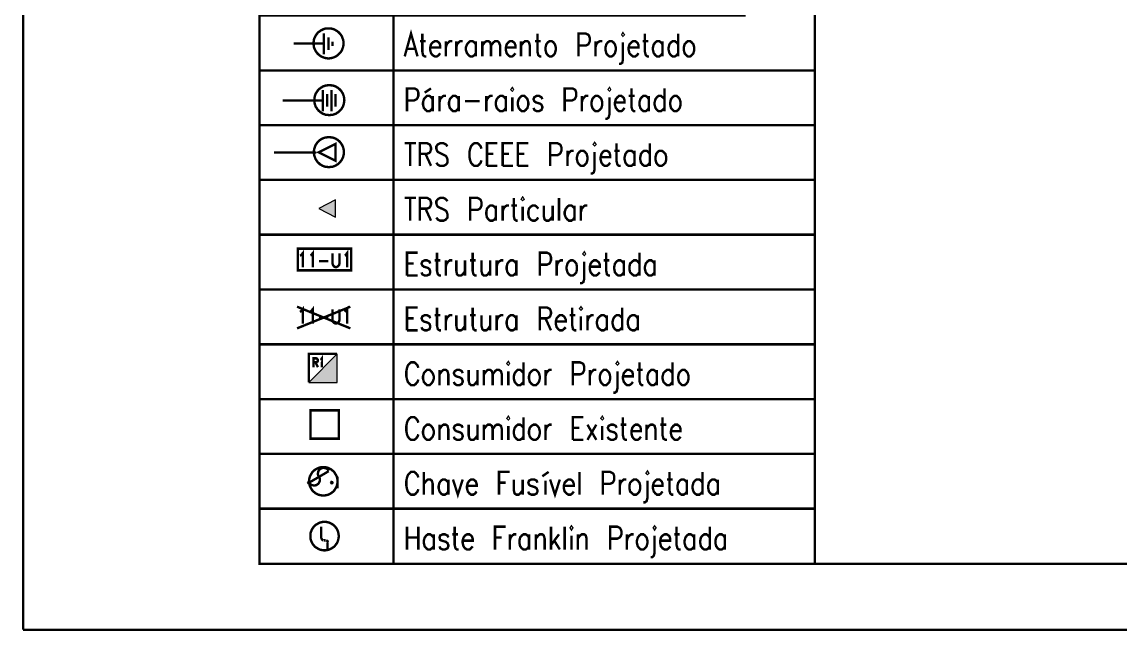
# Model space of a CAD drawing. Header units: millimetres. Extents: x 7 to 427, y 16 to 313.
# Drawn here: x 7.1 to 123.4, y 15.7 to 80.1 of the extents above; entities that cross this region are included whole.
import ezdxf

# ---------------------------------------------------------------- set-up
doc = ezdxf.new("R2010")
doc.units = ezdxf.units.MM
doc.layers.add('H', color=7, linetype='Continuous')
doc.layers.add('P', color=7, linetype='Continuous')

msp = doc.modelspace()

# ---------------------------------------------------------------- hatches: boundary and pattern name
at = {"layer": 'H', "linetype": 'Continuous'}
for points in [[(40.34, 59.478), (38.559, 60.413), (40.34, 61.295), (40.34, 59.478)], [(37.5, 41.998), (40.517, 44.997), (40.517, 41.998), (37.5, 41.998)], [(37.43, 31.291), (37.377, 31.362), (37.43, 31.503), (37.553, 31.362), (37.553, 31.238), (37.43, 31.291)], [(37.553, 31.362), (37.43, 31.503), (37.553, 31.538), (37.641, 31.503), (37.677, 31.362), (37.553, 31.362)], [(39.829, 31.291), (39.793, 31.362), (39.829, 31.503), (39.917, 31.362), (39.917, 31.238), (39.829, 31.291)], [(39.917, 31.362), (39.829, 31.503), (39.917, 31.538), (40.04, 31.503), (40.093, 31.362), (39.917, 31.362)], [(37.641, 31.291), (37.553, 31.238), (37.553, 31.362), (37.677, 31.362), (37.641, 31.291)], [(40.04, 31.291), (39.917, 31.238), (39.917, 31.362), (40.093, 31.362), (40.04, 31.291)]]:
    msp.add_hatch(color=256, dxfattribs=at).paths.add_polyline_path(points)

# ---------------------------------------------------------------- linework, layer by layer
at = {"layer": 'P', "const_width": 0.254}
for points in [[(7.267, 15.804), (7.267, 312.808)], [(32.297, 22.789), (32.297, 305.823)], [(91.087, 132.009), (91.087, 22.789)], [(46.478, 127.212), (46.478, 22.789)], [(91.087, 69.215), (32.297, 69.215), (32.297, 75.018), (91.087, 75.018), (32.297, 75.018), (32.297, 80.821), (83.767, 80.821)], [(41.187, 77.876), (41.187, 77.964), (41.169, 78.123), (41.134, 78.281), (41.081, 78.423), (41.028, 78.564), (40.958, 78.705), (40.869, 78.828), (40.763, 78.952), (40.658, 79.058), (40.552, 79.146), (40.411, 79.234), (40.287, 79.304), (40.146, 79.375), (39.987, 79.428), (39.829, 79.446), (39.67, 79.463), (39.599, 79.463), (39.511, 79.463), (39.352, 79.446), (39.194, 79.428), (39.053, 79.375), (38.911, 79.304), (38.77, 79.234), (38.647, 79.146), (38.523, 79.058), (38.418, 78.952), (38.329, 78.828), (38.241, 78.705), (38.171, 78.564), (38.1, 78.423), (38.047, 78.281), (38.029, 78.123), (38.012, 77.964), (38.012, 77.876), (38.012, 77.805), (38.029, 77.646), (38.047, 77.488), (38.1, 77.329), (38.171, 77.188), (38.241, 77.064), (38.329, 76.923), (38.418, 76.817), (38.523, 76.712), (38.647, 76.606), (38.77, 76.518), (38.911, 76.447), (39.053, 76.394), (39.194, 76.341), (39.352, 76.306), (39.511, 76.288), (39.599, 76.288), (39.67, 76.288), (39.829, 76.306), (39.987, 76.341), (40.146, 76.394), (40.287, 76.447), (40.411, 76.518), (40.552, 76.606), (40.658, 76.712), (40.763, 76.817), (40.869, 76.923), (40.958, 77.064), (41.028, 77.188), (41.081, 77.329), (41.134, 77.488), (41.169, 77.646), (41.187, 77.805), (41.187, 77.876)], [(39.105, 78.952), (39.105, 76.712)], [(47.66, 76.5), (48.331, 78.916), (49.018, 76.5)], [(70.697, 78.793), (70.767, 78.705), (70.855, 78.793), (70.767, 78.916), (70.697, 78.793)], [(35.895, 77.858), (39.105, 77.858)], [(39.582, 78.528), (39.582, 77.188)], [(40.005, 78.07), (40.005, 77.611)], [(49.265, 78.105), (49.865, 78.105)], [(49.53, 78.916), (49.53, 76.976), (49.601, 76.623), (49.777, 76.5), (49.953, 76.5)], [(50.359, 77.435), (51.417, 77.435), (51.417, 77.646), (51.347, 77.893), (51.259, 77.982), (51.082, 78.105), (50.835, 78.105), (50.624, 77.982), (50.447, 77.77), (50.359, 77.435), (50.359, 77.188), (50.447, 76.835), (50.624, 76.623), (50.835, 76.5), (51.082, 76.5), (51.259, 76.623), (51.417, 76.835)], [(52.017, 78.105), (52.017, 76.5)], [(52.017, 77.435), (52.105, 77.77), (52.282, 77.982), (52.44, 78.105), (52.705, 78.105)], [(53.128, 78.105), (53.128, 76.5)], [(53.128, 77.435), (53.199, 77.77), (53.375, 77.982), (53.534, 78.105), (53.799, 78.105)], [(55.192, 77.77), (55.033, 77.982), (54.857, 78.105), (54.592, 78.105), (54.434, 77.982), (54.257, 77.77), (54.134, 77.435), (54.134, 77.188), (54.257, 76.835), (54.434, 76.623), (54.592, 76.5), (54.857, 76.5), (55.033, 76.623), (55.192, 76.835)], [(55.192, 78.105), (55.192, 76.5)], [(55.88, 78.105), (55.88, 76.5)], [(55.88, 77.646), (56.127, 77.982), (56.303, 78.105), (56.55, 78.105), (56.709, 77.982), (56.797, 77.646), (56.797, 76.5)], [(56.797, 77.646), (57.062, 77.982), (57.221, 78.105), (57.485, 78.105), (57.644, 77.982), (57.767, 77.646), (57.767, 76.5)], [(58.367, 77.435), (59.39, 77.435), (59.39, 77.646), (59.302, 77.893), (59.214, 77.982), (59.055, 78.105), (58.79, 78.105), (58.632, 77.982), (58.455, 77.77), (58.367, 77.435), (58.367, 77.188), (58.455, 76.835), (58.632, 76.623), (58.79, 76.5), (59.055, 76.5), (59.214, 76.623), (59.39, 76.835)], [(59.972, 78.105), (59.972, 76.5)], [(59.972, 77.646), (60.237, 77.982), (60.396, 78.105), (60.66, 78.105), (60.819, 77.982), (60.907, 77.646), (60.907, 76.5)], [(61.454, 78.105), (62.054, 78.105)], [(61.718, 78.916), (61.718, 76.976), (61.807, 76.623), (61.965, 76.5), (62.142, 76.5)], [(62.988, 78.105), (62.812, 77.982), (62.653, 77.77), (62.565, 77.435), (62.565, 77.188), (62.653, 76.835), (62.812, 76.623), (62.988, 76.5), (63.235, 76.5), (63.412, 76.623), (63.571, 76.835), (63.659, 77.188), (63.659, 77.435), (63.571, 77.77), (63.412, 77.982), (63.235, 78.105), (62.988, 78.105)], [(66.075, 76.5), (66.075, 78.916), (66.834, 78.916), (67.098, 78.793), (67.169, 78.705), (67.257, 78.458), (67.257, 78.105), (67.169, 77.893), (67.098, 77.77), (66.834, 77.646), (66.075, 77.646)], [(67.857, 78.105), (67.857, 76.5)], [(67.857, 77.435), (67.945, 77.77), (68.104, 77.982), (68.315, 78.105), (68.58, 78.105)], [(69.338, 78.105), (69.162, 77.982), (69.003, 77.77), (68.915, 77.435), (68.915, 77.188), (69.003, 76.835), (69.162, 76.623), (69.338, 76.5), (69.585, 76.5), (69.762, 76.623), (69.921, 76.835), (70.009, 77.188), (70.009, 77.435), (69.921, 77.77), (69.762, 77.982), (69.585, 78.105), (69.338, 78.105)], [(70.767, 77.982), (70.767, 76.165), (70.697, 75.83), (70.52, 75.706), (70.344, 75.706)], [(71.367, 77.435), (72.425, 77.435), (72.425, 77.646), (72.337, 77.893), (72.249, 77.982), (72.09, 78.105), (71.826, 78.105), (71.667, 77.982), (71.455, 77.77), (71.367, 77.435), (71.367, 77.188), (71.455, 76.835), (71.667, 76.623), (71.826, 76.5), (72.09, 76.5), (72.249, 76.623), (72.425, 76.835)], [(72.849, 78.105), (73.448, 78.105)], [(73.096, 78.916), (73.096, 76.976), (73.184, 76.623), (73.36, 76.5), (73.519, 76.5)], [(74.965, 77.77), (74.789, 77.982), (74.63, 78.105), (74.366, 78.105), (74.207, 77.982), (74.03, 77.77), (73.942, 77.435), (73.942, 77.188), (74.03, 76.835), (74.207, 76.623), (74.366, 76.5), (74.63, 76.5), (74.789, 76.623), (74.965, 76.835)], [(74.965, 78.105), (74.965, 76.5)], [(76.623, 77.77), (76.447, 77.982), (76.271, 78.105), (76.024, 78.105), (75.847, 77.982), (75.688, 77.77), (75.6, 77.435), (75.6, 77.188), (75.688, 76.835), (75.847, 76.623), (76.024, 76.5), (76.271, 76.5), (76.447, 76.623), (76.623, 76.835)], [(76.623, 78.916), (76.623, 76.5)], [(77.629, 78.105), (77.47, 77.982), (77.294, 77.77), (77.205, 77.435), (77.205, 77.188), (77.294, 76.835), (77.47, 76.623), (77.629, 76.5), (77.893, 76.5), (78.052, 76.623), (78.228, 76.835), (78.317, 77.188), (78.317, 77.435), (78.228, 77.77), (78.052, 77.982), (77.893, 78.105), (77.629, 78.105)], [(47.907, 77.311), (48.754, 77.311)], [(41.275, 71.861), (41.257, 71.949), (41.24, 72.108), (41.222, 72.267), (41.169, 72.408), (41.116, 72.566), (41.028, 72.69), (40.958, 72.813), (40.852, 72.937), (40.746, 73.043), (40.622, 73.148), (40.499, 73.219), (40.375, 73.307), (40.217, 73.36), (40.076, 73.413), (39.917, 73.431), (39.758, 73.448), (39.688, 73.448), (39.599, 73.448), (39.441, 73.431), (39.282, 73.413), (39.141, 73.36), (38.982, 73.307), (38.858, 73.219), (38.735, 73.148), (38.612, 73.043), (38.506, 72.937), (38.4, 72.813), (38.329, 72.69), (38.241, 72.566), (38.188, 72.408), (38.135, 72.267), (38.118, 72.108), (38.1, 71.949), (38.1, 71.861), (38.1, 71.79), (38.118, 71.632), (38.135, 71.473), (38.188, 71.332), (38.241, 71.173), (38.329, 71.049), (38.4, 70.926), (38.506, 70.803), (38.612, 70.697), (38.735, 70.591), (38.858, 70.52), (38.982, 70.432), (39.141, 70.379), (39.282, 70.326), (39.441, 70.309), (39.599, 70.291), (39.688, 70.273), (39.758, 70.291), (39.917, 70.309), (40.076, 70.326), (40.217, 70.379), (40.375, 70.432), (40.499, 70.52), (40.622, 70.591), (40.746, 70.697), (40.852, 70.803), (40.958, 70.926), (41.028, 71.049), (41.116, 71.173), (41.169, 71.332), (41.222, 71.473), (41.24, 71.632), (41.257, 71.79), (41.275, 71.861)], [(58.967, 72.99), (59.055, 72.902), (59.126, 72.99), (59.055, 73.113), (58.967, 72.99)], [(69.25, 72.99), (69.338, 72.902), (69.409, 72.99), (69.338, 73.113), (69.25, 72.99)], [(38.982, 70.697), (38.982, 72.954)], [(39.441, 71.173), (39.441, 72.531)], [(39.917, 70.697), (39.917, 72.954)], [(40.34, 71.173), (40.34, 72.531)], [(47.907, 70.697), (47.907, 73.113), (48.683, 73.113), (48.93, 72.99), (49.018, 72.902), (49.107, 72.655), (49.107, 72.319), (49.018, 72.108), (48.93, 71.967), (48.683, 71.843), (47.907, 71.843)], [(50.624, 71.967), (50.447, 72.178), (50.288, 72.319), (50.024, 72.319), (49.865, 72.178), (49.689, 71.967), (49.601, 71.632), (49.601, 71.385), (49.689, 71.049), (49.865, 70.838), (50.024, 70.697), (50.288, 70.697), (50.447, 70.838), (50.624, 71.049)], [(49.777, 72.655), (50.447, 73.113)], [(50.624, 72.319), (50.624, 70.697)], [(51.347, 72.319), (51.347, 70.697)], [(51.347, 71.632), (51.417, 71.967), (51.594, 72.178), (51.77, 72.319), (52.017, 72.319)], [(53.375, 71.967), (53.199, 72.178), (53.04, 72.319), (52.776, 72.319), (52.617, 72.178), (52.44, 71.967), (52.352, 71.632), (52.352, 71.385), (52.44, 71.049), (52.617, 70.838), (52.776, 70.697), (53.04, 70.697), (53.199, 70.838), (53.375, 71.049)], [(53.375, 72.319), (53.375, 70.697)], [(56.303, 72.319), (56.303, 70.697)], [(56.303, 71.632), (56.374, 71.967), (56.55, 72.178), (56.709, 72.319), (56.974, 72.319)], [(58.367, 71.967), (58.208, 72.178), (58.032, 72.319), (57.767, 72.319), (57.573, 72.178), (57.397, 71.967), (57.309, 71.632), (57.309, 71.385), (57.397, 71.049), (57.573, 70.838), (57.767, 70.697), (58.032, 70.697), (58.208, 70.838), (58.367, 71.049)], [(58.367, 72.319), (58.367, 70.697)], [(59.055, 72.178), (59.055, 70.697)], [(60.06, 72.319), (59.884, 72.178), (59.725, 71.967), (59.637, 71.632), (59.637, 71.385), (59.725, 71.049), (59.884, 70.838), (60.06, 70.697), (60.325, 70.697), (60.484, 70.838), (60.66, 71.049), (60.748, 71.385), (60.748, 71.632), (60.66, 71.967), (60.484, 72.178), (60.325, 72.319), (60.06, 72.319)], [(62.23, 71.967), (62.142, 72.178), (61.877, 72.319), (61.63, 72.319), (61.383, 72.178), (61.295, 71.967), (61.383, 71.755), (61.542, 71.632), (61.965, 71.508), (62.142, 71.385), (62.23, 71.173), (62.23, 71.049), (62.142, 70.838), (61.877, 70.697), (61.63, 70.697), (61.383, 70.838), (61.295, 71.049)], [(64.594, 70.697), (64.594, 73.113), (65.405, 73.113), (65.652, 72.99), (65.74, 72.902), (65.828, 72.655), (65.828, 72.319), (65.74, 72.108), (65.652, 71.967), (65.405, 71.843), (64.594, 71.843)], [(66.41, 72.319), (66.41, 70.697)], [(66.41, 71.632), (66.499, 71.967), (66.675, 72.178), (66.834, 72.319), (67.098, 72.319)], [(67.857, 72.319), (67.68, 72.178), (67.522, 71.967), (67.433, 71.632), (67.433, 71.385), (67.522, 71.049), (67.68, 70.838), (67.857, 70.697), (68.104, 70.697), (68.315, 70.838), (68.492, 71.049), (68.58, 71.385), (68.58, 71.632), (68.492, 71.967), (68.315, 72.178), (68.104, 72.319), (67.857, 72.319)], [(69.338, 72.178), (69.338, 70.362), (69.25, 70.026), (69.074, 69.903), (68.915, 69.903)], [(69.921, 71.632), (70.944, 71.632), (70.944, 71.843), (70.855, 72.108), (70.767, 72.178), (70.608, 72.319), (70.344, 72.319), (70.185, 72.178), (70.009, 71.967), (69.921, 71.632), (69.921, 71.385), (70.009, 71.049), (70.185, 70.838), (70.344, 70.697), (70.608, 70.697), (70.767, 70.838), (70.944, 71.049)], [(71.367, 72.319), (72.002, 72.319)], [(71.667, 73.113), (71.667, 71.173), (71.755, 70.838), (71.914, 70.697), (72.09, 70.697)], [(73.519, 71.967), (73.36, 72.178), (73.184, 72.319), (72.937, 72.319), (72.76, 72.178), (72.602, 71.967), (72.513, 71.632), (72.513, 71.385), (72.602, 71.049), (72.76, 70.838), (72.937, 70.697), (73.184, 70.697), (73.36, 70.838), (73.519, 71.049)], [(73.519, 72.319), (73.519, 70.697)], [(75.177, 71.967), (74.965, 72.178), (74.789, 72.319), (74.542, 72.319), (74.366, 72.178), (74.207, 71.967), (74.119, 71.632), (74.119, 71.385), (74.207, 71.049), (74.366, 70.838), (74.542, 70.697), (74.789, 70.697), (74.965, 70.838), (75.177, 71.049)], [(75.177, 73.113), (75.177, 70.697)], [(76.2, 72.319), (76.024, 72.178), (75.847, 71.967), (75.777, 71.632), (75.777, 71.385), (75.847, 71.049), (76.024, 70.838), (76.2, 70.697), (76.447, 70.697), (76.623, 70.838), (76.782, 71.049), (76.87, 71.385), (76.87, 71.632), (76.782, 71.967), (76.623, 72.178), (76.447, 72.319), (76.2, 72.319)], [(34.749, 71.843), (38.982, 71.843)], [(54.046, 71.755), (55.615, 71.755)], [(91.087, 57.626), (32.297, 57.626), (32.297, 63.429), (91.087, 63.429), (32.297, 63.429), (32.297, 69.215), (83.767, 69.215)], [(41.222, 66.358), (41.222, 66.446), (41.204, 66.604), (41.169, 66.763), (41.134, 66.904), (41.063, 67.063), (40.993, 67.187), (40.905, 67.31), (40.816, 67.433), (40.711, 67.539), (40.587, 67.645), (40.464, 67.716), (40.323, 67.804), (40.181, 67.857), (40.04, 67.91), (39.882, 67.927), (39.723, 67.945), (39.635, 67.945), (39.546, 67.945), (39.388, 67.927), (39.247, 67.91), (39.088, 67.857), (38.947, 67.804), (38.806, 67.716), (38.682, 67.645), (38.576, 67.539), (38.453, 67.433), (38.365, 67.31), (38.276, 67.187), (38.206, 67.063), (38.153, 66.904), (38.1, 66.763), (38.065, 66.604), (38.047, 66.446), (38.047, 66.358), (38.047, 66.287), (38.065, 66.128), (38.1, 65.969), (38.153, 65.828), (38.206, 65.67), (38.276, 65.546), (38.365, 65.423), (38.453, 65.299), (38.576, 65.193), (38.682, 65.088), (38.806, 65.017), (38.947, 64.929), (39.088, 64.876), (39.247, 64.823), (39.388, 64.805), (39.546, 64.788), (39.635, 64.77), (39.723, 64.788), (39.882, 64.805), (40.04, 64.823), (40.181, 64.876), (40.323, 64.929), (40.464, 65.017), (40.587, 65.088), (40.711, 65.193), (40.816, 65.299), (40.905, 65.423), (40.993, 65.546), (41.063, 65.67), (41.134, 65.828), (41.169, 65.969), (41.204, 66.128), (41.222, 66.287), (41.222, 66.358)], [(38.559, 66.34), (40.34, 67.239), (40.34, 65.458), (38.559, 66.34)], [(47.66, 67.31), (48.842, 67.31)], [(48.242, 67.31), (48.242, 64.911)], [(49.265, 64.911), (49.265, 67.31), (50.024, 67.31), (50.288, 67.187), (50.359, 67.098), (50.447, 66.851), (50.447, 66.64), (50.359, 66.393), (50.288, 66.305), (50.024, 66.181), (49.265, 66.181)], [(52.193, 66.975), (52.017, 67.187), (51.77, 67.31), (51.417, 67.31), (51.17, 67.187), (51.012, 66.975), (51.012, 66.728), (51.082, 66.516), (51.17, 66.393), (51.347, 66.305), (51.858, 66.04), (52.017, 65.969), (52.105, 65.828), (52.193, 65.581), (52.193, 65.246), (52.017, 65.035), (51.77, 64.911), (51.417, 64.911), (51.17, 65.035), (51.012, 65.246)], [(55.792, 66.728), (55.704, 66.975), (55.527, 67.187), (55.368, 67.31), (55.033, 67.31), (54.857, 67.187), (54.681, 66.975), (54.592, 66.728), (54.522, 66.393), (54.522, 65.828), (54.592, 65.493), (54.681, 65.246), (54.857, 65.035), (55.033, 64.911), (55.368, 64.911), (55.527, 65.035), (55.704, 65.246), (55.792, 65.493)], [(56.374, 64.911), (56.374, 67.31), (57.485, 67.31)], [(58.032, 64.911), (58.032, 67.31), (59.126, 67.31)], [(59.637, 64.911), (59.637, 67.31), (60.748, 67.31)], [(63.059, 64.911), (63.059, 67.31), (63.835, 67.31), (64.082, 67.187), (64.17, 67.098), (64.258, 66.851), (64.258, 66.516), (64.17, 66.305), (64.082, 66.181), (63.835, 66.04), (63.059, 66.04)], [(67.68, 67.187), (67.769, 67.098), (67.857, 67.187), (67.769, 67.31), (67.68, 67.187)], [(70.097, 67.31), (70.097, 65.37), (70.185, 65.035), (70.344, 64.911), (70.52, 64.911)], [(73.607, 67.31), (73.607, 64.911)], [(33.814, 66.34), (38.312, 66.34)], [(49.865, 66.181), (50.447, 64.911)], [(56.374, 66.181), (57.062, 66.181)], [(58.032, 66.181), (58.702, 66.181)], [(59.637, 66.181), (60.325, 66.181)], [(64.893, 66.516), (64.893, 64.911)], [(64.893, 65.828), (64.982, 66.181), (65.14, 66.393), (65.317, 66.516), (65.564, 66.516)], [(66.322, 66.516), (66.163, 66.393), (65.987, 66.181), (65.899, 65.828), (65.899, 65.581), (65.987, 65.246), (66.163, 65.035), (66.322, 64.911), (66.587, 64.911), (66.746, 65.035), (66.922, 65.246), (67.01, 65.581), (67.01, 65.828), (66.922, 66.181), (66.746, 66.393), (66.587, 66.516), (66.322, 66.516)], [(67.769, 66.393), (67.769, 64.558), (67.68, 64.223), (67.522, 64.1), (67.345, 64.1)], [(68.404, 65.828), (69.409, 65.828), (69.409, 66.04), (69.338, 66.305), (69.25, 66.393), (69.074, 66.516), (68.827, 66.516), (68.651, 66.393), (68.492, 66.181), (68.404, 65.828), (68.404, 65.581), (68.492, 65.246), (68.651, 65.035), (68.827, 64.911), (69.074, 64.911), (69.25, 65.035), (69.409, 65.246)], [(69.85, 66.516), (70.432, 66.516)], [(72.002, 66.181), (71.826, 66.393), (71.667, 66.516), (71.367, 66.516), (71.191, 66.393), (71.032, 66.181), (70.944, 65.828), (70.944, 65.581), (71.032, 65.246), (71.191, 65.035), (71.367, 64.911), (71.667, 64.911), (71.826, 65.035), (72.002, 65.246)], [(72.002, 66.516), (72.002, 64.911)], [(73.607, 66.181), (73.448, 66.393), (73.272, 66.516), (73.025, 66.516), (72.849, 66.393), (72.672, 66.181), (72.602, 65.828), (72.602, 65.581), (72.672, 65.246), (72.849, 65.035), (73.025, 64.911), (73.272, 64.911), (73.448, 65.035), (73.607, 65.246)], [(74.63, 66.516), (74.454, 66.393), (74.295, 66.181), (74.207, 65.828), (74.207, 65.581), (74.295, 65.246), (74.454, 65.035), (74.63, 64.911), (74.877, 64.911), (75.053, 65.035), (75.265, 65.246), (75.353, 65.581), (75.353, 65.828), (75.265, 66.181), (75.053, 66.393), (74.877, 66.516), (74.63, 66.516)], [(56.374, 64.911), (57.485, 64.911)], [(58.032, 64.911), (59.126, 64.911)], [(59.637, 64.911), (60.748, 64.911)], [(47.66, 61.524), (48.842, 61.524)], [(48.242, 61.524), (48.242, 59.108)], [(49.265, 59.108), (49.265, 61.524), (50.024, 61.524), (50.288, 61.383), (50.359, 61.313), (50.447, 61.048), (50.447, 60.837), (50.359, 60.59), (50.288, 60.501), (50.024, 60.378), (49.265, 60.378)], [(52.193, 61.172), (52.017, 61.383), (51.77, 61.524), (51.417, 61.524), (51.17, 61.383), (51.012, 61.172), (51.012, 60.925), (51.082, 60.713), (51.17, 60.59), (51.347, 60.501), (51.858, 60.254), (52.017, 60.166), (52.105, 60.043), (52.193, 59.778), (52.193, 59.443), (52.017, 59.231), (51.77, 59.108), (51.417, 59.108), (51.17, 59.231), (51.012, 59.443)], [(54.592, 59.108), (54.592, 61.524), (55.368, 61.524), (55.615, 61.383), (55.704, 61.313), (55.792, 61.048), (55.792, 60.713), (55.704, 60.501), (55.615, 60.378), (55.368, 60.254), (54.592, 60.254)], [(59.214, 61.524), (59.214, 59.567), (59.302, 59.231), (59.478, 59.108), (59.637, 59.108)], [(60.06, 61.383), (60.149, 61.313), (60.237, 61.383), (60.149, 61.524), (60.06, 61.383)], [(63.994, 61.524), (63.994, 59.108)], [(49.865, 60.378), (50.447, 59.108)], [(57.309, 60.378), (57.15, 60.59), (56.974, 60.713), (56.709, 60.713), (56.55, 60.59), (56.374, 60.378), (56.303, 60.043), (56.303, 59.778), (56.374, 59.443), (56.55, 59.231), (56.709, 59.108), (56.974, 59.108), (57.15, 59.231), (57.309, 59.443)], [(57.309, 60.713), (57.309, 59.108)], [(58.032, 60.713), (58.032, 59.108)], [(58.032, 60.043), (58.12, 60.378), (58.279, 60.59), (58.455, 60.713), (58.702, 60.713)], [(58.967, 60.713), (59.549, 60.713)], [(60.149, 60.59), (60.149, 59.108)], [(61.807, 60.378), (61.63, 60.59), (61.454, 60.713), (61.207, 60.713), (60.995, 60.59), (60.819, 60.378), (60.748, 60.043), (60.748, 59.778), (60.819, 59.443), (60.995, 59.231), (61.207, 59.108), (61.454, 59.108), (61.63, 59.231), (61.807, 59.443)], [(62.389, 60.713), (62.389, 59.567), (62.477, 59.231), (62.653, 59.108), (62.9, 59.108), (63.059, 59.231), (63.324, 59.567)], [(63.324, 60.713), (63.324, 59.108)], [(65.652, 60.378), (65.476, 60.59), (65.317, 60.713), (65.052, 60.713), (64.893, 60.59), (64.717, 60.378), (64.594, 60.043), (64.594, 59.778), (64.717, 59.443), (64.893, 59.231), (65.052, 59.108), (65.317, 59.108), (65.476, 59.231), (65.652, 59.443)], [(65.652, 60.713), (65.652, 59.108)], [(66.322, 60.713), (66.322, 59.108)], [(66.322, 60.043), (66.41, 60.378), (66.587, 60.59), (66.746, 60.713), (67.01, 60.713)], [(91.087, 46.02), (32.297, 46.02), (32.297, 51.823), (91.087, 51.823), (32.297, 51.823), (32.297, 57.626), (83.767, 57.626)], [(36.354, 56.145), (41.981, 56.145), (41.981, 53.852), (36.354, 53.852), (36.354, 56.145)], [(36.565, 55.421), (36.689, 55.457), (36.865, 55.668), (36.865, 54.187)], [(37.677, 55.421), (37.747, 55.457), (37.924, 55.668), (37.924, 54.187)], [(41.31, 55.421), (41.398, 55.457), (41.557, 55.668), (41.557, 54.187)], [(47.907, 53.305), (47.907, 55.721), (49.018, 55.721)], [(51.082, 55.721), (51.082, 53.763), (51.17, 53.428), (51.347, 53.305), (51.506, 53.305)], [(54.857, 55.721), (54.857, 53.763), (54.945, 53.428), (55.104, 53.305), (55.28, 53.305)], [(61.965, 53.305), (61.965, 55.721), (62.724, 55.721), (62.988, 55.598), (63.059, 55.51), (63.147, 55.245), (63.147, 54.91), (63.059, 54.698), (62.988, 54.575), (62.724, 54.451), (61.965, 54.451)], [(66.587, 55.598), (66.675, 55.51), (66.746, 55.598), (66.675, 55.721), (66.587, 55.598)], [(69.003, 55.721), (69.003, 53.763), (69.074, 53.428), (69.25, 53.305), (69.409, 53.305)], [(72.513, 55.721), (72.513, 53.305)], [(38.594, 54.822), (39.582, 54.822)], [(40.005, 55.668), (40.005, 54.61), (40.076, 54.398), (40.164, 54.275), (40.34, 54.187), (40.428, 54.187), (40.587, 54.275), (40.711, 54.398), (40.763, 54.61), (40.763, 55.668)], [(47.907, 54.575), (48.595, 54.575)], [(50.359, 54.575), (50.288, 54.786), (50.024, 54.91), (49.777, 54.91), (49.53, 54.786), (49.442, 54.575), (49.53, 54.363), (49.689, 54.24), (50.112, 54.116), (50.288, 53.975), (50.359, 53.763), (50.359, 53.64), (50.288, 53.428), (50.024, 53.305), (49.777, 53.305), (49.53, 53.428), (49.442, 53.64)], [(50.835, 54.91), (51.417, 54.91)], [(52.017, 54.91), (52.017, 53.305)], [(52.017, 54.24), (52.105, 54.575), (52.282, 54.786), (52.44, 54.91), (52.705, 54.91)], [(53.128, 54.91), (53.128, 53.763), (53.199, 53.428), (53.375, 53.305), (53.622, 53.305), (53.799, 53.428), (54.046, 53.763)], [(54.046, 54.91), (54.046, 53.305)], [(54.592, 54.91), (55.192, 54.91)], [(55.792, 54.91), (55.792, 53.763), (55.88, 53.428), (56.039, 53.305), (56.303, 53.305), (56.462, 53.428), (56.709, 53.763)], [(56.709, 54.91), (56.709, 53.305)], [(57.397, 54.91), (57.397, 53.305)], [(57.397, 54.24), (57.485, 54.575), (57.644, 54.786), (57.856, 54.91), (58.12, 54.91)], [(59.478, 54.575), (59.302, 54.786), (59.126, 54.91), (58.879, 54.91), (58.702, 54.786), (58.543, 54.575), (58.455, 54.24), (58.455, 53.975), (58.543, 53.64), (58.702, 53.428), (58.879, 53.305), (59.126, 53.305), (59.302, 53.428), (59.478, 53.64)], [(59.478, 54.91), (59.478, 53.305)], [(63.747, 54.91), (63.747, 53.305)], [(63.747, 54.24), (63.835, 54.575), (63.994, 54.786), (64.17, 54.91), (64.417, 54.91)], [(65.229, 54.91), (65.052, 54.786), (64.893, 54.575), (64.805, 54.24), (64.805, 53.975), (64.893, 53.64), (65.052, 53.428), (65.229, 53.305), (65.476, 53.305), (65.652, 53.428), (65.828, 53.64), (65.899, 53.975), (65.899, 54.24), (65.828, 54.575), (65.652, 54.786), (65.476, 54.91), (65.229, 54.91)], [(66.675, 54.786), (66.675, 52.97), (66.587, 52.634), (66.41, 52.493), (66.234, 52.493)], [(67.257, 54.24), (68.315, 54.24), (68.315, 54.451), (68.227, 54.698), (68.104, 54.786), (67.945, 54.91), (67.68, 54.91), (67.522, 54.786), (67.345, 54.575), (67.257, 54.24), (67.257, 53.975), (67.345, 53.64), (67.522, 53.428), (67.68, 53.305), (67.945, 53.305), (68.104, 53.428), (68.315, 53.64)], [(68.739, 54.91), (69.338, 54.91)], [(70.855, 54.575), (70.697, 54.786), (70.52, 54.91), (70.273, 54.91), (70.097, 54.786), (69.921, 54.575), (69.85, 54.24), (69.85, 53.975), (69.921, 53.64), (70.097, 53.428), (70.273, 53.305), (70.52, 53.305), (70.697, 53.428), (70.855, 53.64)], [(70.855, 54.91), (70.855, 53.305)], [(72.513, 54.575), (72.337, 54.786), (72.178, 54.91), (71.914, 54.91), (71.755, 54.786), (71.526, 54.575), (71.455, 54.24), (71.455, 53.975), (71.526, 53.64), (71.755, 53.428), (71.914, 53.305), (72.178, 53.305), (72.337, 53.428), (72.513, 53.64)], [(74.119, 54.575), (73.942, 54.786), (73.783, 54.91), (73.519, 54.91), (73.36, 54.786), (73.184, 54.575), (73.096, 54.24), (73.096, 53.975), (73.184, 53.64), (73.36, 53.428), (73.519, 53.305), (73.783, 53.305), (73.942, 53.428), (74.119, 53.64)], [(74.119, 54.91), (74.119, 53.305)], [(47.907, 53.305), (49.018, 53.305)], [(41.91, 50.006), (36.266, 47.713)], [(36.266, 50.006), (41.91, 47.713)], [(36.565, 49.459), (36.689, 49.53), (36.865, 49.742), (36.865, 48.225)], [(37.677, 49.459), (37.747, 49.53), (37.924, 49.742), (37.924, 48.225)], [(41.31, 49.459), (41.398, 49.53), (41.557, 49.742), (41.557, 48.225)], [(47.907, 47.502), (47.907, 49.918), (49.018, 49.918)], [(51.082, 49.918), (51.082, 47.978), (51.17, 47.625), (51.347, 47.502), (51.506, 47.502)], [(54.857, 49.918), (54.857, 47.978), (54.945, 47.625), (55.104, 47.502), (55.28, 47.502)], [(61.965, 47.502), (61.965, 49.918), (62.724, 49.918), (62.988, 49.795), (63.059, 49.706), (63.147, 49.459), (63.147, 49.248), (63.059, 48.983), (62.988, 48.895), (62.724, 48.772), (61.965, 48.772)], [(65.405, 49.918), (65.405, 47.978), (65.476, 47.625), (65.652, 47.502), (65.828, 47.502)], [(66.234, 49.795), (66.322, 49.706), (66.41, 49.795), (66.322, 49.918), (66.234, 49.795)], [(70.697, 49.918), (70.697, 47.502)], [(38.594, 48.86), (39.582, 48.86)], [(40.005, 49.742), (40.005, 48.648), (40.04, 48.436), (40.164, 48.313), (40.34, 48.225), (40.428, 48.225), (40.587, 48.313), (40.711, 48.436), (40.763, 48.648), (40.763, 49.742)], [(47.907, 48.772), (48.595, 48.772)], [(50.359, 48.772), (50.288, 48.983), (50.024, 49.107), (49.777, 49.107), (49.53, 48.983), (49.442, 48.772), (49.53, 48.56), (49.689, 48.436), (50.112, 48.313), (50.288, 48.189), (50.359, 47.978), (50.359, 47.837), (50.288, 47.625), (50.024, 47.502), (49.777, 47.502), (49.53, 47.625), (49.442, 47.837)], [(50.835, 49.107), (51.417, 49.107)], [(52.017, 49.107), (52.017, 47.502)], [(52.017, 48.436), (52.105, 48.772), (52.282, 48.983), (52.44, 49.107), (52.705, 49.107)], [(53.128, 49.107), (53.128, 47.978), (53.199, 47.625), (53.375, 47.502), (53.622, 47.502), (53.799, 47.625), (54.046, 47.978)], [(54.046, 49.107), (54.046, 47.502)], [(54.592, 49.107), (55.192, 49.107)], [(55.792, 49.107), (55.792, 47.978), (55.88, 47.625), (56.039, 47.502), (56.303, 47.502), (56.462, 47.625), (56.709, 47.978)], [(56.709, 49.107), (56.709, 47.502)], [(57.397, 49.107), (57.397, 47.502)], [(57.397, 48.436), (57.485, 48.772), (57.644, 48.983), (57.856, 49.107), (58.12, 49.107)], [(59.478, 48.772), (59.302, 48.983), (59.126, 49.107), (58.879, 49.107), (58.702, 48.983), (58.543, 48.772), (58.455, 48.436), (58.455, 48.189), (58.543, 47.837), (58.702, 47.625), (58.879, 47.502), (59.126, 47.502), (59.302, 47.625), (59.478, 47.837)], [(59.478, 49.107), (59.478, 47.502)], [(62.565, 48.772), (63.147, 47.502)], [(63.659, 48.436), (64.717, 48.436), (64.717, 48.648), (64.594, 48.895), (64.505, 48.983), (64.347, 49.107), (64.082, 49.107), (63.923, 48.983), (63.747, 48.772), (63.659, 48.436), (63.659, 48.189), (63.747, 47.837), (63.923, 47.625), (64.082, 47.502), (64.347, 47.502), (64.505, 47.625), (64.717, 47.837)], [(65.14, 49.107), (65.74, 49.107)], [(66.322, 48.983), (66.322, 47.502)], [(67.01, 49.107), (67.01, 47.502)], [(67.01, 48.436), (67.098, 48.772), (67.257, 48.983), (67.433, 49.107), (67.68, 49.107)], [(69.074, 48.772), (68.915, 48.983), (68.739, 49.107), (68.492, 49.107), (68.315, 48.983), (68.104, 48.772), (68.016, 48.436), (68.016, 48.189), (68.104, 47.837), (68.315, 47.625), (68.492, 47.502), (68.739, 47.502), (68.915, 47.625), (69.074, 47.837)], [(69.074, 49.107), (69.074, 47.502)], [(70.697, 48.772), (70.52, 48.983), (70.344, 49.107), (70.097, 49.107), (69.921, 48.983), (69.762, 48.772), (69.674, 48.436), (69.674, 48.189), (69.762, 47.837), (69.921, 47.625), (70.097, 47.502), (70.344, 47.502), (70.52, 47.625), (70.697, 47.837)], [(72.337, 48.772), (72.178, 48.983), (72.002, 49.107), (71.755, 49.107), (71.526, 48.983), (71.367, 48.772), (71.279, 48.436), (71.279, 48.189), (71.367, 47.837), (71.526, 47.625), (71.755, 47.502), (72.002, 47.502), (72.178, 47.625), (72.337, 47.837)], [(72.337, 49.107), (72.337, 47.502)], [(47.907, 47.502), (49.018, 47.502)], [(91.087, 40.217), (32.297, 40.217), (32.297, 46.02), (83.767, 46.02)], [(37.5, 41.998), (37.5, 45.014), (40.499, 45.014)], [(38.012, 43.603), (38.012, 44.538), (38.312, 44.538), (38.382, 44.503), (38.47, 44.379), (38.47, 44.291), (38.435, 44.203), (38.312, 44.115), (38.012, 44.115)], [(38.223, 44.115), (38.47, 43.603)], [(38.735, 44.379), (38.806, 44.415), (38.894, 44.538), (38.894, 43.603)], [(49.107, 43.533), (49.018, 43.78), (48.842, 43.991), (48.683, 44.115), (48.331, 44.115), (48.172, 43.991), (47.995, 43.78), (47.907, 43.533), (47.837, 43.18), (47.837, 42.633), (47.907, 42.298), (47.995, 42.051), (48.172, 41.839), (48.331, 41.698), (48.683, 41.698), (48.842, 41.839), (49.018, 42.051), (49.107, 42.298)], [(58.543, 43.991), (58.632, 43.903), (58.702, 43.991), (58.632, 44.115), (58.543, 43.991)], [(60.237, 44.115), (60.237, 41.698)], [(65.476, 41.698), (65.476, 44.115), (66.234, 44.115), (66.499, 43.991), (66.587, 43.903), (66.675, 43.656), (66.675, 43.321), (66.587, 43.109), (66.499, 42.968), (66.234, 42.845), (65.476, 42.845)], [(70.097, 43.991), (70.185, 43.903), (70.273, 43.991), (70.185, 44.115), (70.097, 43.991)], [(72.513, 44.115), (72.513, 42.175), (72.602, 41.839), (72.76, 41.698), (72.937, 41.698)], [(76.024, 44.115), (76.024, 41.698)], [(50.024, 43.321), (49.865, 43.18), (49.689, 42.968), (49.601, 42.633), (49.601, 42.386), (49.689, 42.051), (49.865, 41.839), (50.024, 41.698), (50.288, 41.698), (50.447, 41.839), (50.624, 42.051), (50.747, 42.386), (50.747, 42.633), (50.624, 42.968), (50.447, 43.18), (50.288, 43.321), (50.024, 43.321)], [(51.347, 43.321), (51.347, 41.698)], [(51.347, 42.845), (51.594, 43.18), (51.77, 43.321), (52.017, 43.321), (52.193, 43.18), (52.282, 42.845), (52.282, 41.698)], [(53.799, 42.968), (53.71, 43.18), (53.463, 43.321), (53.199, 43.321), (52.952, 43.18), (52.864, 42.968), (52.952, 42.757), (53.128, 42.633), (53.534, 42.51), (53.71, 42.386), (53.799, 42.175), (53.799, 42.051), (53.71, 41.839), (53.463, 41.698), (53.199, 41.698), (52.952, 41.839), (52.864, 42.051)], [(54.434, 43.321), (54.434, 42.175), (54.522, 41.839), (54.681, 41.698), (54.945, 41.698), (55.104, 41.839), (55.368, 42.175)], [(55.368, 43.321), (55.368, 41.698)], [(56.039, 43.321), (56.039, 41.698)], [(56.039, 42.845), (56.303, 43.18), (56.462, 43.321), (56.709, 43.321), (56.885, 43.18), (56.974, 42.845), (56.974, 41.698)], [(56.974, 42.845), (57.221, 43.18), (57.397, 43.321), (57.644, 43.321), (57.856, 43.18), (57.944, 42.845), (57.944, 41.698)], [(58.632, 43.18), (58.632, 41.698)], [(60.237, 42.968), (60.06, 43.18), (59.884, 43.321), (59.637, 43.321), (59.478, 43.18), (59.302, 42.968), (59.214, 42.633), (59.214, 42.386), (59.302, 42.051), (59.478, 41.839), (59.637, 41.698), (59.884, 41.698), (60.06, 41.839), (60.237, 42.051)], [(61.295, 43.321), (61.083, 43.18), (60.907, 42.968), (60.819, 42.633), (60.819, 42.386), (60.907, 42.051), (61.083, 41.839), (61.295, 41.698), (61.542, 41.698), (61.718, 41.839), (61.877, 42.051), (61.965, 42.386), (61.965, 42.633), (61.877, 42.968), (61.718, 43.18), (61.542, 43.321), (61.295, 43.321)], [(62.565, 43.321), (62.565, 41.698)], [(62.565, 42.633), (62.653, 42.968), (62.812, 43.18), (62.988, 43.321), (63.235, 43.321)], [(67.257, 43.321), (67.257, 41.698)], [(67.257, 42.633), (67.345, 42.968), (67.522, 43.18), (67.68, 43.321), (67.945, 43.321)], [(68.739, 43.321), (68.58, 43.18), (68.404, 42.968), (68.315, 42.633), (68.315, 42.386), (68.404, 42.051), (68.58, 41.839), (68.739, 41.698), (69.003, 41.698), (69.162, 41.839), (69.338, 42.051), (69.409, 42.386), (69.409, 42.633), (69.338, 42.968), (69.162, 43.18), (69.003, 43.321), (68.739, 43.321)], [(70.185, 43.18), (70.185, 41.363), (70.097, 41.028), (69.921, 40.905), (69.762, 40.905)], [(70.767, 42.633), (71.826, 42.633), (71.826, 42.845), (71.755, 43.109), (71.667, 43.18), (71.455, 43.321), (71.191, 43.321), (71.032, 43.18), (70.855, 42.968), (70.767, 42.633), (70.767, 42.386), (70.855, 42.051), (71.032, 41.839), (71.191, 41.698), (71.455, 41.698), (71.667, 41.839), (71.826, 42.051)], [(72.249, 43.321), (72.849, 43.321)], [(74.366, 42.968), (74.207, 43.18), (74.03, 43.321), (73.783, 43.321), (73.607, 43.18), (73.448, 42.968), (73.36, 42.633), (73.36, 42.386), (73.448, 42.051), (73.607, 41.839), (73.783, 41.698), (74.03, 41.698), (74.207, 41.839), (74.366, 42.051)], [(74.366, 43.321), (74.366, 41.698)], [(76.024, 42.968), (75.847, 43.18), (75.688, 43.321), (75.424, 43.321), (75.265, 43.18), (75.053, 42.968), (74.965, 42.633), (74.965, 42.386), (75.053, 42.051), (75.265, 41.839), (75.424, 41.698), (75.688, 41.698), (75.847, 41.839), (76.024, 42.051)], [(77.047, 43.321), (76.87, 43.18), (76.694, 42.968), (76.623, 42.633), (76.623, 42.386), (76.694, 42.051), (76.87, 41.839), (77.047, 41.698), (77.294, 41.698), (77.47, 41.839), (77.629, 42.051), (77.717, 42.386), (77.717, 42.633), (77.629, 42.968), (77.47, 43.18), (77.294, 43.321), (77.047, 43.321)], [(91.087, 34.431), (32.297, 34.431), (32.297, 40.217), (91.087, 40.217)], [(37.677, 36.036), (40.675, 36.036), (40.675, 39.035), (37.677, 39.035), (37.677, 36.036)], [(49.107, 37.73), (49.018, 37.977), (48.842, 38.188), (48.683, 38.312), (48.331, 38.312), (48.172, 38.188), (47.995, 37.977), (47.907, 37.73), (47.837, 37.394), (47.837, 36.83), (47.907, 36.495), (47.995, 36.248), (48.172, 36.036), (48.331, 35.913), (48.683, 35.913), (48.842, 36.036), (49.018, 36.248), (49.107, 36.495)], [(58.543, 38.188), (58.632, 38.1), (58.702, 38.188), (58.632, 38.312), (58.543, 38.188)], [(60.237, 38.312), (60.237, 35.913)], [(65.476, 35.913), (65.476, 38.312), (66.587, 38.312)], [(68.492, 38.188), (68.58, 38.1), (68.651, 38.188), (68.58, 38.312), (68.492, 38.188)], [(70.767, 38.312), (70.767, 36.371), (70.855, 36.036), (71.032, 35.913), (71.191, 35.913)], [(74.965, 38.312), (74.965, 36.371), (75.053, 36.036), (75.265, 35.913), (75.424, 35.913)], [(50.024, 37.518), (49.865, 37.394), (49.689, 37.183), (49.601, 36.83), (49.601, 36.583), (49.689, 36.248), (49.865, 36.036), (50.024, 35.913), (50.288, 35.913), (50.447, 36.036), (50.624, 36.248), (50.747, 36.583), (50.747, 36.83), (50.624, 37.183), (50.447, 37.394), (50.288, 37.518), (50.024, 37.518)], [(51.347, 37.518), (51.347, 35.913)], [(51.347, 37.042), (51.594, 37.394), (51.77, 37.518), (52.017, 37.518), (52.193, 37.394), (52.282, 37.042), (52.282, 35.913)], [(53.799, 37.183), (53.71, 37.394), (53.463, 37.518), (53.199, 37.518), (52.952, 37.394), (52.864, 37.183), (52.952, 36.971), (53.128, 36.83), (53.534, 36.707), (53.71, 36.583), (53.799, 36.371), (53.799, 36.248), (53.71, 36.036), (53.463, 35.913), (53.199, 35.913), (52.952, 36.036), (52.864, 36.248)], [(54.434, 37.518), (54.434, 36.371), (54.522, 36.036), (54.681, 35.913), (54.945, 35.913), (55.104, 36.036), (55.368, 36.371)], [(55.368, 37.518), (55.368, 35.913)], [(56.039, 37.518), (56.039, 35.913)], [(56.039, 37.042), (56.303, 37.394), (56.462, 37.518), (56.709, 37.518), (56.885, 37.394), (56.974, 37.042), (56.974, 35.913)], [(56.974, 37.042), (57.221, 37.394), (57.397, 37.518), (57.644, 37.518), (57.856, 37.394), (57.944, 37.042), (57.944, 35.913)], [(58.632, 37.394), (58.632, 35.913)], [(60.237, 37.183), (60.06, 37.394), (59.884, 37.518), (59.637, 37.518), (59.478, 37.394), (59.302, 37.183), (59.214, 36.83), (59.214, 36.583), (59.302, 36.248), (59.478, 36.036), (59.637, 35.913), (59.884, 35.913), (60.06, 36.036), (60.237, 36.248)], [(61.295, 37.518), (61.083, 37.394), (60.907, 37.183), (60.819, 36.83), (60.819, 36.583), (60.907, 36.248), (61.083, 36.036), (61.295, 35.913), (61.542, 35.913), (61.718, 36.036), (61.877, 36.248), (61.965, 36.583), (61.965, 36.83), (61.877, 37.183), (61.718, 37.394), (61.542, 37.518), (61.295, 37.518)], [(62.565, 37.518), (62.565, 35.913)], [(62.565, 36.83), (62.653, 37.183), (62.812, 37.394), (62.988, 37.518), (63.235, 37.518)], [(65.476, 37.183), (66.163, 37.183)], [(67.01, 37.518), (67.945, 35.913)], [(67.945, 37.518), (67.01, 35.913)], [(68.58, 37.394), (68.58, 35.913)], [(70.097, 37.183), (70.009, 37.394), (69.762, 37.518), (69.497, 37.518), (69.25, 37.394), (69.162, 37.183), (69.25, 36.971), (69.409, 36.83), (69.85, 36.707), (70.009, 36.583), (70.097, 36.371), (70.097, 36.248), (70.009, 36.036), (69.762, 35.913), (69.497, 35.913), (69.25, 36.036), (69.162, 36.248)], [(70.52, 37.518), (71.12, 37.518)], [(71.667, 36.83), (72.672, 36.83), (72.672, 37.042), (72.602, 37.306), (72.513, 37.394), (72.337, 37.518), (72.09, 37.518), (71.914, 37.394), (71.755, 37.183), (71.667, 36.83), (71.667, 36.583), (71.755, 36.248), (71.914, 36.036), (72.09, 35.913), (72.337, 35.913), (72.513, 36.036), (72.672, 36.248)], [(73.272, 37.518), (73.272, 35.913)], [(73.272, 37.042), (73.519, 37.394), (73.695, 37.518), (73.942, 37.518), (74.119, 37.394), (74.207, 37.042), (74.207, 35.913)], [(74.718, 37.518), (75.353, 37.518)], [(75.847, 36.83), (76.87, 36.83), (76.87, 37.042), (76.782, 37.306), (76.694, 37.394), (76.535, 37.518), (76.271, 37.518), (76.112, 37.394), (75.935, 37.183), (75.847, 36.83), (75.847, 36.583), (75.935, 36.248), (76.112, 36.036), (76.271, 35.913), (76.535, 35.913), (76.694, 36.036), (76.87, 36.248)], [(65.476, 35.913), (66.587, 35.913)], [(91.087, 22.789), (32.297, 22.789), (32.297, 28.628), (91.087, 28.628), (32.297, 28.628), (32.297, 34.431), (83.767, 34.431)], [(40.552, 31.521), (40.552, 31.609), (40.534, 31.75), (40.499, 31.909), (40.464, 32.05), (40.393, 32.173), (40.323, 32.297), (40.252, 32.42), (40.164, 32.544), (40.058, 32.632), (39.934, 32.738), (39.829, 32.808), (39.688, 32.879), (39.564, 32.932), (39.423, 32.985), (39.264, 33.02), (39.123, 33.02), (39.053, 33.02), (38.964, 33.02), (38.823, 33.02), (38.664, 32.985), (38.523, 32.932), (38.4, 32.879), (38.259, 32.808), (38.153, 32.738), (38.029, 32.632), (37.924, 32.544), (37.835, 32.42), (37.765, 32.297), (37.694, 32.173), (37.624, 32.05), (37.588, 31.909), (37.553, 31.75), (37.536, 31.609), (37.536, 31.521), (37.536, 31.45), (37.553, 31.291), (37.588, 31.15), (37.624, 31.009), (37.694, 30.868), (37.765, 30.745), (37.835, 30.621), (37.924, 30.515), (38.029, 30.409), (38.153, 30.321), (38.259, 30.233), (38.4, 30.163), (38.523, 30.11), (38.664, 30.074), (38.823, 30.039), (38.964, 30.021), (39.053, 30.021), (39.123, 30.021), (39.264, 30.039), (39.423, 30.074), (39.564, 30.11), (39.688, 30.163), (39.829, 30.233), (39.934, 30.321), (40.058, 30.409), (40.164, 30.515), (40.252, 30.621), (40.323, 30.745), (40.393, 30.868), (40.464, 31.009), (40.499, 31.15), (40.534, 31.291), (40.552, 31.45), (40.552, 31.521)], [(37.536, 31.38), (39.617, 32.597)], [(39.617, 32.632), (39.511, 32.791), (39.405, 32.861), (39.299, 32.914), (39.194, 32.932), (39.07, 32.949), (38.947, 32.932), (38.841, 32.897), (38.717, 32.826), (38.629, 32.755), (38.559, 32.65), (38.506, 32.544), (38.488, 32.438), (38.47, 32.314), (38.488, 32.191), (38.523, 32.085)], [(49.107, 31.926), (49.018, 32.173), (48.842, 32.385), (48.683, 32.526), (48.331, 32.526), (48.172, 32.385), (47.995, 32.173), (47.907, 31.926), (47.837, 31.591), (47.837, 31.044), (47.907, 30.692), (47.995, 30.445), (48.172, 30.233), (48.331, 30.11), (48.683, 30.11), (48.842, 30.233), (49.018, 30.445), (49.107, 30.692)], [(49.689, 32.526), (49.689, 30.11)], [(57.644, 30.11), (57.644, 32.526), (58.79, 32.526)], [(62.23, 32.05), (62.9, 32.526)], [(66.163, 32.526), (66.163, 30.11)], [(68.651, 30.11), (68.651, 32.526), (69.409, 32.526), (69.674, 32.385), (69.762, 32.314), (69.85, 32.05), (69.85, 31.715), (69.762, 31.503), (69.674, 31.38), (69.409, 31.256), (68.651, 31.256)], [(73.272, 32.385), (73.36, 32.314), (73.448, 32.385), (73.36, 32.526), (73.272, 32.385)], [(75.688, 32.526), (75.688, 30.568), (75.777, 30.233), (75.935, 30.11), (76.112, 30.11)], [(79.199, 32.526), (79.199, 30.11)], [(37.536, 31.397), (37.659, 31.238), (37.747, 31.168), (37.853, 31.115), (37.977, 31.097), (38.082, 31.08), (38.206, 31.097), (38.329, 31.133), (38.435, 31.203), (38.523, 31.274), (38.594, 31.38), (38.647, 31.485), (38.682, 31.591), (38.682, 31.715), (38.664, 31.838), (38.629, 31.944)], [(40.552, 32.015), (40.552, 30.78)], [(49.689, 31.256), (49.953, 31.591), (50.112, 31.715), (50.359, 31.715), (50.535, 31.591), (50.624, 31.256), (50.624, 30.11)], [(52.282, 31.38), (52.105, 31.591), (51.929, 31.715), (51.682, 31.715), (51.506, 31.591), (51.347, 31.38), (51.259, 31.044), (51.259, 30.78), (51.347, 30.445), (51.506, 30.233), (51.682, 30.11), (51.929, 30.11), (52.105, 30.233), (52.282, 30.445)], [(52.282, 31.715), (52.282, 30.11)], [(52.776, 31.715), (53.287, 30.11), (53.799, 31.715)], [(54.257, 31.044), (55.28, 31.044), (55.28, 31.256), (55.192, 31.503), (55.104, 31.591), (54.945, 31.715), (54.681, 31.715), (54.522, 31.591), (54.345, 31.38), (54.257, 31.044), (54.257, 30.78), (54.345, 30.445), (54.522, 30.233), (54.681, 30.11), (54.945, 30.11), (55.104, 30.233), (55.28, 30.445)], [(57.644, 31.38), (58.367, 31.38)], [(59.214, 31.715), (59.214, 30.568), (59.302, 30.233), (59.478, 30.11), (59.725, 30.11), (59.884, 30.233), (60.149, 30.568)], [(60.149, 31.715), (60.149, 30.11)], [(61.718, 31.38), (61.63, 31.591), (61.383, 31.715), (61.083, 31.715), (60.819, 31.591), (60.748, 31.38), (60.819, 31.168), (60.995, 31.044), (61.454, 30.903), (61.63, 30.78), (61.718, 30.568), (61.718, 30.445), (61.63, 30.233), (61.383, 30.11), (61.083, 30.11), (60.819, 30.233), (60.748, 30.445)], [(62.565, 31.591), (62.565, 30.11)], [(63.059, 31.715), (63.571, 30.11), (64.082, 31.715)], [(64.505, 31.044), (65.564, 31.044), (65.564, 31.256), (65.476, 31.503), (65.405, 31.591), (65.229, 31.715), (64.982, 31.715), (64.805, 31.591), (64.594, 31.38), (64.505, 31.044), (64.505, 30.78), (64.594, 30.445), (64.805, 30.233), (64.982, 30.11), (65.229, 30.11), (65.405, 30.233), (65.564, 30.445)], [(70.432, 31.715), (70.432, 30.11)], [(70.432, 31.044), (70.52, 31.38), (70.697, 31.591), (70.855, 31.715), (71.12, 31.715)], [(71.914, 31.715), (71.755, 31.591), (71.526, 31.38), (71.455, 31.044), (71.455, 30.78), (71.526, 30.445), (71.755, 30.233), (71.914, 30.11), (72.178, 30.11), (72.337, 30.233), (72.513, 30.445), (72.602, 30.78), (72.602, 31.044), (72.513, 31.38), (72.337, 31.591), (72.178, 31.715), (71.914, 31.715)], [(73.36, 31.591), (73.36, 29.774), (73.272, 29.422), (73.096, 29.298), (72.937, 29.298)], [(73.942, 31.044), (74.965, 31.044), (74.965, 31.256), (74.877, 31.503), (74.789, 31.591), (74.63, 31.715), (74.366, 31.715), (74.207, 31.591), (74.03, 31.38), (73.942, 31.044), (73.942, 30.78), (74.03, 30.445), (74.207, 30.233), (74.366, 30.11), (74.63, 30.11), (74.789, 30.233), (74.965, 30.445)], [(75.424, 31.715), (76.024, 31.715)], [(77.541, 31.38), (77.382, 31.591), (77.205, 31.715), (76.958, 31.715), (76.782, 31.591), (76.623, 31.38), (76.535, 31.044), (76.535, 30.78), (76.623, 30.445), (76.782, 30.233), (76.958, 30.11), (77.205, 30.11), (77.382, 30.233), (77.541, 30.445)], [(77.541, 31.715), (77.541, 30.11)], [(79.199, 31.38), (79.022, 31.591), (78.863, 31.715), (78.564, 31.715), (78.387, 31.591), (78.228, 31.38), (78.14, 31.044), (78.14, 30.78), (78.228, 30.445), (78.387, 30.233), (78.564, 30.11), (78.863, 30.11), (79.022, 30.233), (79.199, 30.445)], [(80.804, 31.38), (80.645, 31.591), (80.469, 31.715), (80.222, 31.715), (80.045, 31.591), (79.869, 31.38), (79.798, 31.044), (79.798, 30.78), (79.869, 30.445), (80.045, 30.233), (80.222, 30.11), (80.469, 30.11), (80.645, 30.233), (80.804, 30.445)], [(80.804, 31.715), (80.804, 30.11)], [(40.675, 25.718), (40.675, 25.806), (40.658, 25.947), (40.622, 26.106), (40.587, 26.247), (40.534, 26.37), (40.464, 26.511), (40.375, 26.617), (40.287, 26.741), (40.181, 26.846), (40.076, 26.935), (39.952, 27.005), (39.829, 27.076), (39.688, 27.146), (39.546, 27.182), (39.405, 27.217), (39.247, 27.234), (39.176, 27.234), (39.088, 27.234), (38.947, 27.217), (38.788, 27.182), (38.647, 27.146), (38.523, 27.076), (38.4, 27.005), (38.276, 26.935), (38.153, 26.846), (38.065, 26.741), (37.959, 26.617), (37.888, 26.511), (37.818, 26.37), (37.765, 26.247), (37.712, 26.106), (37.677, 25.947), (37.677, 25.806), (37.677, 25.718), (37.677, 25.647), (37.677, 25.506), (37.712, 25.347), (37.765, 25.206), (37.818, 25.083), (37.888, 24.941), (37.959, 24.836), (38.065, 24.712), (38.153, 24.606), (38.276, 24.518), (38.4, 24.448), (38.523, 24.377), (38.647, 24.306), (38.788, 24.271), (38.947, 24.236), (39.088, 24.218), (39.176, 24.218), (39.247, 24.218), (39.405, 24.236), (39.546, 24.271), (39.688, 24.306), (39.829, 24.377), (39.952, 24.448), (40.076, 24.518), (40.181, 24.606), (40.287, 24.712), (40.375, 24.836), (40.464, 24.941), (40.534, 25.083), (40.587, 25.206), (40.622, 25.347), (40.658, 25.506), (40.675, 25.647), (40.675, 25.718)], [(38.806, 25.488), (38.806, 26.723)], [(47.907, 26.723), (47.907, 24.306)], [(49.107, 26.723), (49.107, 24.306)], [(52.952, 26.723), (52.952, 24.765), (53.04, 24.43), (53.199, 24.306), (53.375, 24.306)], [(57.221, 24.306), (57.221, 26.723), (58.367, 26.723)], [(63.147, 26.723), (63.147, 24.306)], [(64.594, 26.723), (64.594, 24.306)], [(65.229, 26.599), (65.317, 26.458), (65.405, 26.599), (65.317, 26.723), (65.229, 26.599)], [(69.409, 24.306), (69.409, 26.723), (70.185, 26.723), (70.432, 26.599), (70.52, 26.458), (70.608, 26.247), (70.608, 25.912), (70.52, 25.7), (70.432, 25.576), (70.185, 25.453), (69.409, 25.453)], [(74.03, 26.599), (74.119, 26.458), (74.207, 26.599), (74.119, 26.723), (74.03, 26.599)], [(76.447, 26.723), (76.447, 24.765), (76.535, 24.43), (76.694, 24.306), (76.87, 24.306)], [(79.957, 26.723), (79.957, 24.306)], [(38.858, 25.506), (38.894, 25.382), (38.947, 25.312), (39.035, 25.277)], [(47.907, 25.576), (49.107, 25.576)], [(50.747, 25.576), (50.535, 25.788), (50.359, 25.912), (50.112, 25.912), (49.953, 25.788), (49.777, 25.576), (49.689, 25.241), (49.689, 24.977), (49.777, 24.642), (49.953, 24.43), (50.112, 24.306), (50.359, 24.306), (50.535, 24.43), (50.747, 24.642)], [(50.747, 25.912), (50.747, 24.306)], [(52.282, 25.576), (52.193, 25.788), (51.929, 25.912), (51.682, 25.912), (51.417, 25.788), (51.347, 25.576), (51.417, 25.329), (51.594, 25.241), (52.017, 25.118), (52.193, 24.977), (52.282, 24.765), (52.282, 24.642), (52.193, 24.43), (51.929, 24.306), (51.682, 24.306), (51.417, 24.43), (51.347, 24.642)], [(52.705, 25.912), (53.287, 25.912)], [(53.799, 25.241), (54.857, 25.241), (54.857, 25.453), (54.769, 25.7), (54.681, 25.788), (54.522, 25.912), (54.257, 25.912), (54.046, 25.788), (53.887, 25.576), (53.799, 25.241), (53.799, 24.977), (53.887, 24.642), (54.046, 24.43), (54.257, 24.306), (54.522, 24.306), (54.681, 24.43), (54.857, 24.642)], [(57.221, 25.576), (57.944, 25.576)], [(58.79, 25.912), (58.79, 24.306)], [(58.79, 25.241), (58.879, 25.576), (59.055, 25.788), (59.214, 25.912), (59.478, 25.912)], [(60.819, 25.576), (60.66, 25.788), (60.484, 25.912), (60.237, 25.912), (60.06, 25.788), (59.884, 25.576), (59.813, 25.241), (59.813, 24.977), (59.884, 24.642), (60.06, 24.43), (60.237, 24.306), (60.484, 24.306), (60.66, 24.43), (60.819, 24.642)], [(60.819, 25.912), (60.819, 24.306)], [(61.542, 25.912), (61.542, 24.306)], [(61.542, 25.453), (61.807, 25.788), (61.965, 25.912), (62.23, 25.912), (62.389, 25.788), (62.477, 25.453), (62.477, 24.306)], [(63.994, 25.912), (63.147, 24.765)], [(65.317, 25.788), (65.317, 24.306)], [(65.987, 25.912), (65.987, 24.306)], [(65.987, 25.453), (66.234, 25.788), (66.41, 25.912), (66.675, 25.912), (66.834, 25.788), (66.922, 25.453), (66.922, 24.306)], [(71.191, 25.912), (71.191, 24.306)], [(71.191, 25.241), (71.279, 25.576), (71.455, 25.788), (71.667, 25.912), (71.914, 25.912)], [(72.672, 25.912), (72.513, 25.788), (72.337, 25.576), (72.249, 25.241), (72.249, 24.977), (72.337, 24.642), (72.513, 24.43), (72.672, 24.306), (72.937, 24.306), (73.096, 24.43), (73.272, 24.642), (73.36, 24.977), (73.36, 25.241), (73.272, 25.576), (73.096, 25.788), (72.937, 25.912), (72.672, 25.912)], [(74.119, 25.788), (74.119, 23.971), (74.03, 23.636), (73.872, 23.495), (73.695, 23.495)], [(74.718, 25.241), (75.777, 25.241), (75.777, 25.453), (75.688, 25.7), (75.6, 25.788), (75.424, 25.912), (75.177, 25.912), (74.965, 25.788), (74.789, 25.576), (74.718, 25.241), (74.718, 24.977), (74.789, 24.642), (74.965, 24.43), (75.177, 24.306), (75.424, 24.306), (75.6, 24.43), (75.777, 24.642)], [(76.2, 25.912), (76.782, 25.912)], [(78.317, 25.576), (78.14, 25.788), (77.964, 25.912), (77.717, 25.912), (77.541, 25.788), (77.382, 25.576), (77.294, 25.241), (77.294, 24.977), (77.382, 24.642), (77.541, 24.43), (77.717, 24.306), (77.964, 24.306), (78.14, 24.43), (78.317, 24.642)], [(78.317, 25.912), (78.317, 24.306)], [(79.957, 25.576), (79.798, 25.788), (79.622, 25.912), (79.375, 25.912), (79.199, 25.788), (79.022, 25.576), (78.952, 25.241), (78.952, 24.977), (79.022, 24.642), (79.199, 24.43), (79.375, 24.306), (79.622, 24.306), (79.798, 24.43), (79.957, 24.642)], [(81.562, 25.576), (81.403, 25.788), (81.227, 25.912), (80.98, 25.912), (80.804, 25.788), (80.645, 25.576), (80.557, 25.241), (80.557, 24.977), (80.645, 24.642), (80.804, 24.43), (80.98, 24.306), (81.227, 24.306), (81.403, 24.43), (81.562, 24.642)], [(81.562, 25.912), (81.562, 24.306)], [(39.282, 25.277), (39.07, 25.277)], [(39.529, 25.047), (39.493, 25.188), (39.423, 25.241), (39.352, 25.277)], [(39.493, 24.218), (39.493, 25.03)], [(63.5, 25.241), (64.082, 24.306)], [(420.229, 22.789), (32.297, 22.789)], [(427.267, 15.804), (7.267, 15.804)]]:
    msp.add_lwpolyline(points, dxfattribs=at)
at = {"layer": 'P'}
for points in [[(40.34, 61.313), (38.559, 60.413)], [(40.34, 59.478), (40.34, 61.313)], [(38.559, 60.413), (40.34, 59.478)], [(40.499, 45.014), (37.5, 41.998)], [(40.499, 41.998), (40.499, 45.014)], [(37.5, 41.998), (40.499, 41.998)], [(37.412, 31.503), (37.377, 31.38)], [(37.536, 31.538), (37.412, 31.503)], [(37.412, 31.503), (37.536, 31.38)], [(37.536, 31.38), (37.412, 31.503)], [(37.536, 31.38), (37.536, 31.538)], [(37.536, 31.538), (37.624, 31.503)], [(37.536, 31.38), (37.536, 31.538)], [(37.624, 31.503), (37.536, 31.38)], [(37.624, 31.503), (37.536, 31.38)], [(37.677, 31.38), (37.624, 31.503)], [(39.829, 31.503), (39.793, 31.38)], [(39.917, 31.538), (39.829, 31.503)], [(39.829, 31.503), (39.917, 31.38)], [(39.917, 31.38), (39.829, 31.503)], [(39.917, 31.38), (39.917, 31.538)], [(39.917, 31.538), (40.04, 31.503)], [(39.917, 31.38), (39.917, 31.538)], [(40.04, 31.503), (39.917, 31.38)], [(40.04, 31.503), (39.917, 31.38)], [(40.076, 31.38), (40.04, 31.503)], [(37.377, 31.38), (37.536, 31.38)], [(37.377, 31.38), (37.536, 31.38)], [(37.412, 31.291), (37.377, 31.38)], [(37.536, 31.38), (37.412, 31.291)], [(37.536, 31.38), (37.412, 31.291)], [(37.412, 31.291), (37.536, 31.256)], [(37.536, 31.38), (37.677, 31.38)], [(37.536, 31.256), (37.536, 31.38)], [(37.624, 31.291), (37.536, 31.38)], [(37.536, 31.38), (37.536, 31.256)], [(37.624, 31.291), (37.536, 31.38)], [(37.536, 31.38), (37.677, 31.38)], [(37.536, 31.256), (37.624, 31.291)], [(37.677, 31.38), (37.624, 31.291)], [(39.793, 31.38), (39.917, 31.38)], [(39.793, 31.38), (39.917, 31.38)], [(39.829, 31.291), (39.793, 31.38)], [(39.917, 31.38), (39.829, 31.291)], [(39.917, 31.38), (39.829, 31.291)], [(39.829, 31.291), (39.917, 31.256)], [(39.917, 31.38), (40.076, 31.38)], [(39.917, 31.256), (39.917, 31.38)], [(40.04, 31.291), (39.917, 31.38)], [(39.917, 31.38), (39.917, 31.256)], [(40.04, 31.291), (39.917, 31.38)], [(39.917, 31.38), (40.076, 31.38)], [(39.917, 31.256), (40.04, 31.291)], [(40.076, 31.38), (40.04, 31.291)]]:
    msp.add_lwpolyline(points, dxfattribs=at)

doc.saveas('drawing.dxf')
